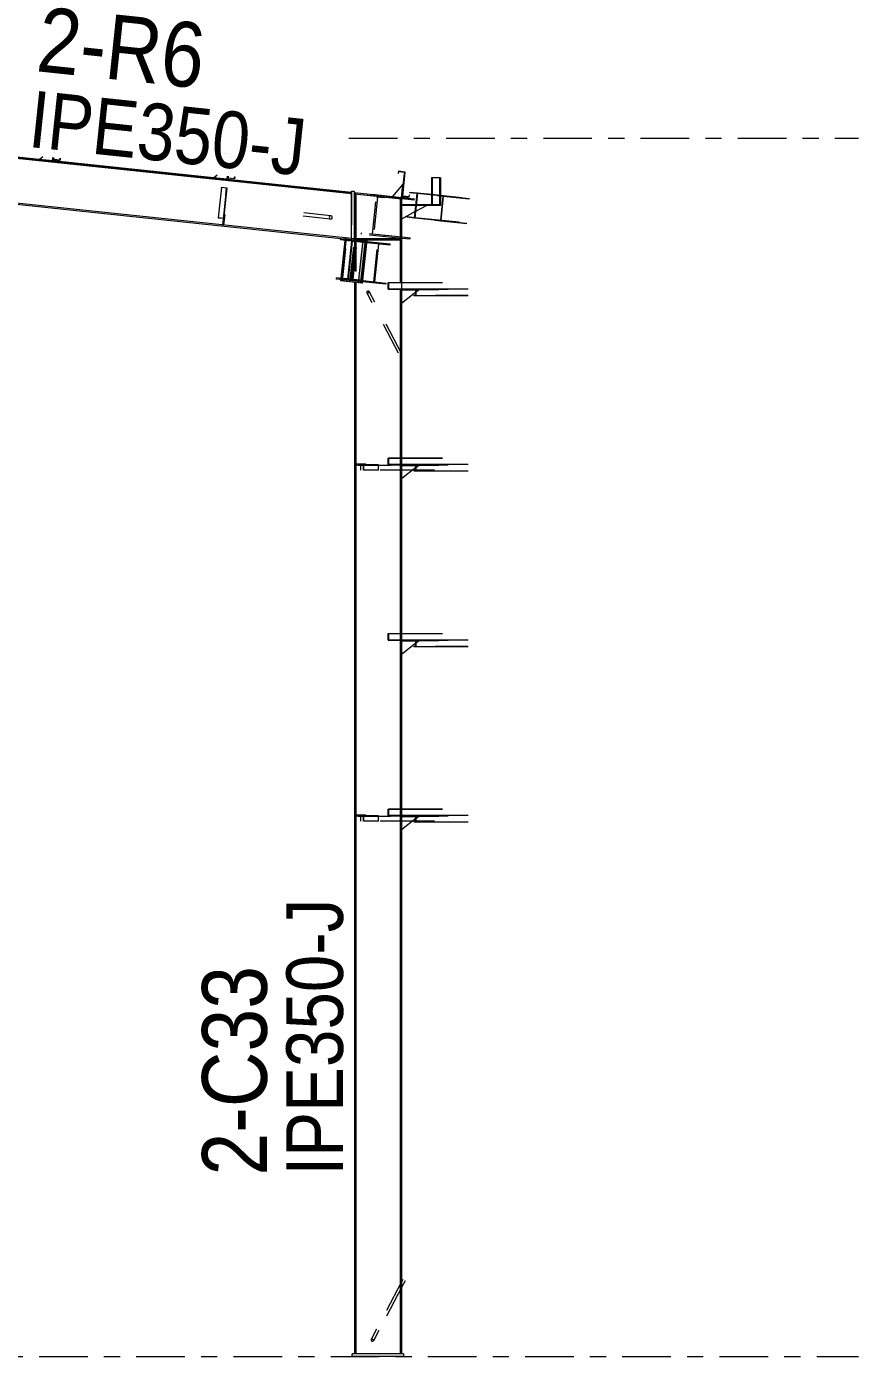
# Model space of a CAD drawing. Header units: millimetres. Extents: x -49 to 773, y -73 to 501.
# Drawn here: x 439.2 to 490.6, y 16.7 to 98.8 of the extents above; entities that cross this region are included whole.
import ezdxf

# ---------------------------------------------------------------- set-up
doc = ezdxf.new("R2010")
doc.units = ezdxf.units.MM
for name, pattern in [('XKITLINE00', [0]), ('XKITLINE02', [4, 2, -2]), ('XKITLINE03', [6, 3, -1, 1, -1])]:
    doc.linetypes.add(name, pattern=pattern)
for name, color, linetype, lineweight in [('Part', 2, 'Continuous', 0), ('PartMark', 7, 'Continuous', 0), ('S-grid', 1, 'Continuous', 0)]:
    doc.layers.add(name, color=color, linetype=linetype, lineweight=lineweight)
doc.styles.add('ARIAL', font='ARIAL.TTF')

# ---------------------------------------------------------------- blocks, each defined once
blk = doc.blocks.new('*A1')
at = {"layer": 'Part'}
blk.add_hatch(color=3, dxfattribs=at).paths.add_polyline_path([(458.607, 85.586), (458.615, 85.66), (459.993, 85.515), (459.985, 85.44), (459.351, 85.507), (459.105, 83.17), (459.739, 83.103), (459.731, 83.029), (458.353, 83.174), (458.361, 83.249), (459.043, 83.177), (459.289, 85.514)], flags=17)
blk = doc.blocks.new('*A3')
at = {"layer": 'Part'}
blk.add_hatch(color=3, dxfattribs=at).paths.add_polyline_path([(441.279, 90.52), (441.291, 90.63), (441.306, 90.628), (441.293, 90.504), (440.878, 90.548), (441.036, 92.041), (440.651, 92.082), (440.64, 91.972), (440.625, 91.974), (440.638, 92.098), (441.052, 92.054), (440.895, 90.561)], flags=17)
blk = doc.blocks.new('*A7')
at = {"layer": 'Part'}
blk.add_hatch(color=3, dxfattribs=at).paths.add_polyline_path([(452.053, 89.384), (452.065, 89.494), (452.079, 89.492), (452.066, 89.368), (451.652, 89.411), (451.809, 90.905), (451.425, 90.945), (451.413, 90.836), (451.399, 90.837), (451.412, 90.962), (451.826, 90.918), (451.668, 89.425)], flags=17)
blk = doc.blocks.new('*A8')
at = {"layer": 'Part'}
blk.add_hatch(color=3, dxfattribs=at).paths.add_polyline_path([(459.722, 82.946), (460.002, 85.598), (460.145, 85.583), (459.865, 82.931)], flags=17)
blk = doc.blocks.new('*A9')
at = {"layer": 'Part'}
blk.add_hatch(color=3, dxfattribs=at).paths.add_polyline_path([(451.254, 88.819), (451.256, 88.839), (451.588, 88.804), (451.546, 88.403), (451.529, 88.405), (451.569, 88.786)], flags=17)
blk = doc.blocks.new('*A75')
at = {"layer": 'Part'}
blk.add_hatch(color=3, dxfattribs=at).paths.add_polyline_path([(460.606, 71.692), (460.606, 71.708), (460.957, 71.708), (460.957, 71.375), (460.94, 71.375), (460.94, 71.692)], flags=17)
blk = doc.blocks.new('*A76')
at = {"layer": 'Part'}
blk.add_hatch(color=3, dxfattribs=at).paths.add_polyline_path([(460.606, 50.025), (460.606, 50.042), (460.957, 50.042), (460.957, 49.708), (460.94, 49.708), (460.94, 50.025)], flags=17)
blk = doc.blocks.new('*A109')
at = {"layer": 'Part'}
blk.add_hatch(color=3, dxfattribs=at).paths.add_polyline_path([(462.878, 88.505), (462.88, 88.522), (463.354, 88.472), (463.192, 86.939), (462.718, 86.989), (462.72, 87.005), (463.175, 86.958), (463.333, 88.458)], flags=17)
blk = doc.blocks.new('*A110')
at = {"layer": 'Part'}
blk.add_hatch(color=3, dxfattribs=at).paths.add_polyline_path([(461.562, 82.943), (461.562, 82.557), (463.276, 82.557), (463.276, 82.14), (463.133, 82.14), (463.133, 82.155), (463.259, 82.155), (463.259, 82.542), (461.545, 82.542), (461.545, 82.958), (461.688, 82.958), (461.688, 82.943)], flags=17)
blk = doc.blocks.new('*A111')
at = {"layer": 'Part'}
blk.add_hatch(color=3, dxfattribs=at).paths.add_polyline_path([(461.562, 82.943), (461.562, 82.557), (463.276, 82.557), (463.276, 82.14), (463.133, 82.14), (463.133, 82.155), (463.259, 82.155), (463.259, 82.542), (461.545, 82.542), (461.545, 82.958), (461.688, 82.958), (461.688, 82.943)], flags=17)
blk = doc.blocks.new('*A112')
at = {"layer": 'Part'}
blk.add_hatch(color=3, dxfattribs=at).paths.add_polyline_path([(461.562, 72.11), (461.562, 71.723), (463.276, 71.723), (463.276, 71.307), (463.133, 71.307), (463.133, 71.322), (463.259, 71.322), (463.259, 71.708), (461.545, 71.708), (461.545, 72.125), (461.688, 72.125), (461.688, 72.11)], flags=17)
blk = doc.blocks.new('*A113')
at = {"layer": 'Part'}
blk.add_hatch(color=3, dxfattribs=at).paths.add_polyline_path([(461.562, 72.11), (461.562, 71.723), (463.276, 71.723), (463.276, 71.307), (463.133, 71.307), (463.133, 71.322), (463.259, 71.322), (463.259, 71.708), (461.545, 71.708), (461.545, 72.125), (461.688, 72.125), (461.688, 72.11)], flags=17)
blk = doc.blocks.new('*A114')
at = {"layer": 'Part'}
blk.add_hatch(color=3, dxfattribs=at).paths.add_polyline_path([(461.562, 61.277), (461.562, 60.89), (463.276, 60.89), (463.276, 60.473), (463.133, 60.473), (463.133, 60.488), (463.259, 60.488), (463.259, 60.875), (461.545, 60.875), (461.545, 61.292), (461.688, 61.292), (461.688, 61.277)], flags=17)
blk = doc.blocks.new('*A115')
at = {"layer": 'Part'}
blk.add_hatch(color=3, dxfattribs=at).paths.add_polyline_path([(461.562, 61.277), (461.562, 60.89), (463.276, 60.89), (463.276, 60.473), (463.133, 60.473), (463.133, 60.488), (463.259, 60.488), (463.259, 60.875), (461.545, 60.875), (461.545, 61.292), (461.688, 61.292), (461.688, 61.277)], flags=17)
blk = doc.blocks.new('*A116')
at = {"layer": 'Part'}
blk.add_hatch(color=3, dxfattribs=at).paths.add_polyline_path([(461.562, 50.443), (461.562, 50.057), (463.276, 50.057), (463.276, 49.64), (463.133, 49.64), (463.133, 49.655), (463.259, 49.655), (463.259, 50.042), (461.545, 50.042), (461.545, 50.458), (461.688, 50.458), (461.688, 50.443)], flags=17)
blk = doc.blocks.new('*A117')
at = {"layer": 'Part'}
blk.add_hatch(color=3, dxfattribs=at).paths.add_polyline_path([(461.562, 50.443), (461.562, 50.057), (463.276, 50.057), (463.276, 49.64), (463.133, 49.64), (463.133, 49.655), (463.259, 49.655), (463.259, 50.042), (461.545, 50.042), (461.545, 50.458), (461.688, 50.458), (461.688, 50.443)], flags=17)
blk = doc.blocks.new('*A118')
at = {"layer": 'Part'}
blk.add_hatch(color=3, dxfattribs=at).paths.add_polyline_path([(452.053, 89.384), (452.065, 89.494), (452.079, 89.492), (452.066, 89.368), (451.652, 89.411), (451.809, 90.905), (451.425, 90.945), (451.413, 90.836), (451.399, 90.837), (451.412, 90.962), (451.826, 90.918), (451.668, 89.425)], flags=17)
blk = doc.blocks.new('*A120')
at = {"layer": 'Part'}
blk.add_hatch(color=3, dxfattribs=at).paths.add_polyline_path([(441.279, 90.52), (441.291, 90.63), (441.306, 90.628), (441.293, 90.504), (440.878, 90.548), (441.036, 92.041), (440.651, 92.082), (440.64, 91.972), (440.625, 91.974), (440.638, 92.098), (441.052, 92.054), (440.895, 90.561)], flags=17)
blk = doc.blocks.new('*A402')
at = {"layer": 'S-grid', "color": 1, "linetype": 'XKITLINE03', "lineweight": 0}
blk.add_line((459.126, 91.875), (490.573, 91.875), dxfattribs=at)
blk = doc.blocks.new('*A403')
at = {"layer": 'S-grid', "color": 1, "linetype": 'XKITLINE03', "lineweight": 0}
blk.add_line((-10, 16.667), (490.573, 16.667), dxfattribs=at)
blk = doc.blocks.new('*A415')
at = {"layer": 'Part', "color": 7, "linetype": 'XKITLINE02', "lineweight": 0}
for p, q in [((429.558, 88.725), (429.558, 91.45)), ((429.558, 91.45), (430.509, 91.45)), ((430.526, 91.464), (430.509, 91.45)), ((430.526, 91.464), (430.627, 91.545)), ((431.339, 91.47), (430.627, 91.545)), ((430.627, 91.545), (430.627, 91.545)), ((440.87, 90.465), (439.999, 90.557)), ((451.643, 89.328), (450.773, 89.42)), ((459.275, 88.523), (459.275, 85.591)), ((459.275, 85.591), (458.615, 85.66))]:
    blk.add_line(p, q, dxfattribs=at)
at = {"layer": 'Part', "color": 2, "linetype": 'XKITLINE00', "lineweight": 0}
for p, q in [((430.526, 91.464), (430.627, 91.545)), ((459.275, 88.431), (430.526, 91.464)), ((430.627, 91.545), (459.275, 88.523)), ((439.999, 90.557), (431.339, 91.47)), ((450.773, 89.42), (440.87, 90.465)), ((459.275, 85.683), (429.558, 88.817)), ((458.615, 85.66), (429.558, 88.725)), ((459.275, 88.523), (451.643, 89.328))]:
    blk.add_line(p, q, dxfattribs=at)
blk = doc.blocks.new('*A416')
at = {"layer": 'Part', "color": 2, "linetype": 'XKITLINE00', "lineweight": 0}
for p, q in [((439.999, 90.557), (440.219, 90.735)), ((440.828, 90.469), (439.999, 90.557))]:
    blk.add_line(p, q, dxfattribs=at)
at = {"layer": 'Part', "color": 7, "linetype": 'XKITLINE02', "lineweight": 0}
blk.add_line((440.828, 90.469), (440.849, 90.668), dxfattribs=at)
blk = doc.blocks.new('*A417')
at = {"layer": 'Part', "color": 7, "linetype": 'XKITLINE02', "lineweight": 0}
for p, q in [((451.256, 88.839), (451.058, 86.958)), ((451.569, 88.786), (451.346, 86.665)), ((451.362, 86.663), (451.588, 88.804)), ((451.058, 86.958), (451.373, 86.925)), ((451.059, 86.972), (451.391, 86.937)), ((451.346, 86.665), (451.362, 86.663))]:
    blk.add_line(p, q, dxfattribs=at)
blk = doc.blocks.new('*A418')
at = {"layer": 'Part', "color": 2, "linetype": 'XKITLINE00', "lineweight": 0}
for p, q in [((450.773, 89.42), (450.993, 89.598)), ((451.602, 89.333), (450.773, 89.42))]:
    blk.add_line(p, q, dxfattribs=at)
at = {"layer": 'Part', "color": 7, "linetype": 'XKITLINE02', "lineweight": 0}
blk.add_line((451.602, 89.333), (451.623, 89.532), dxfattribs=at)
blk = doc.blocks.new('*A419')
at = {"layer": 'Part', "color": 7, "linetype": 'XKITLINE02', "lineweight": 0}
for p, q in [((451.384, 86.869), (451.412, 87.141)), ((451.388, 86.515), (451.347, 86.519)), ((451.36, 86.643), (451.401, 86.639))]:
    blk.add_line(p, q, dxfattribs=at)
at = {"layer": 'Part', "color": 2, "linetype": 'XKITLINE00', "lineweight": 0}
for p, q in [((451.454, 87.136), (451.388, 86.515)), ((451.412, 87.141), (451.454, 87.136)), ((451.347, 86.519), (451.384, 86.869))]:
    blk.add_line(p, q, dxfattribs=at)
blk = doc.blocks.new('*A420')
at = {"layer": 'Part', "color": 7, "linetype": 'XKITLINE02', "lineweight": 0}
for p, q in [((451.412, 87.141), (451.347, 86.519)), ((451.388, 86.515), (451.454, 87.136)), ((451.454, 87.136), (451.412, 87.141)), ((451.347, 86.519), (451.388, 86.515)), ((451.36, 86.643), (451.401, 86.639))]:
    blk.add_line(p, q, dxfattribs=at)
blk = doc.blocks.new('*A421')
at = {"layer": 'Part', "color": 2, "linetype": 'XKITLINE00', "lineweight": 0}
for p, q in [((451.623, 89.532), (451.602, 89.333)), ((451.643, 89.328), (451.602, 89.333)), ((451.652, 89.411), (451.643, 89.328))]:
    blk.add_line(p, q, dxfattribs=at)
at = {"layer": 'Part', "color": 7, "linetype": 'XKITLINE02', "lineweight": 0}
blk.add_line((451.652, 89.411), (451.664, 89.527), dxfattribs=at)
blk = doc.blocks.new('*A422')
at = {"layer": 'Part', "color": 2, "linetype": 'XKITLINE00', "lineweight": 0}
for p, q in [((440.849, 90.668), (440.828, 90.469)), ((440.87, 90.465), (440.828, 90.469)), ((440.878, 90.548), (440.87, 90.465))]:
    blk.add_line(p, q, dxfattribs=at)
at = {"layer": 'Part', "color": 7, "linetype": 'XKITLINE02', "lineweight": 0}
blk.add_line((440.878, 90.548), (440.891, 90.664), dxfattribs=at)
blk = doc.blocks.new('*A423')
at = {"layer": 'Part', "color": 7, "linetype": 'XKITLINE02', "lineweight": 0}
for p, q in [((462.375, 82.5), (462.375, 81.667)), ((463.42, 82.5), (462.375, 82.5)), ((463.259, 82.371), (463.42, 82.5))]:
    blk.add_line(p, q, dxfattribs=at)
at = {"layer": 'Part', "color": 2, "linetype": 'XKITLINE00', "lineweight": 0}
blk.add_line((463.259, 82.371), (462.375, 81.667), dxfattribs=at)
blk = doc.blocks.new('*A424')
at = {"layer": 'Part', "color": 7, "linetype": 'XKITLINE02', "lineweight": 0}
for p, q in [((464.665, 82.542), (462.375, 82.542)), ((462.375, 82.542), (462.375, 82.5)), ((462.375, 82.542), (462.375, 82.5)), ((464.665, 82.5), (463.259, 82.5)), ((463.288, 82.5), (463.288, 82.542)), ((464.142, 82.5), (464.142, 82.542)), ((464.665, 82.5), (464.665, 82.542))]:
    blk.add_line(p, q, dxfattribs=at)
at = {"layer": 'Part', "color": 2, "linetype": 'XKITLINE00', "lineweight": 0}
for p, q in [((462.375, 82.5), (463.259, 82.5)), ((463.009, 82.5), (463.009, 82.542))]:
    blk.add_line(p, q, dxfattribs=at)
blk = doc.blocks.new('*A425')
at = {"layer": 'Part', "color": 7, "linetype": 'XKITLINE02', "lineweight": 0}
for p, q in [((460.553, 88.313), (460.561, 88.388)), ((462.376, 88.121), (460.553, 88.313)), ((462.384, 88.196), (460.561, 88.388)), ((460.581, 85.947), (460.822, 88.235)), ((460.883, 88.228), (460.642, 85.941)), ((461.29, 88.185), (460.822, 88.235)), ((461.234, 88.241), (461.228, 88.192)), ((461.295, 88.235), (461.29, 88.185)), ((461.975, 88.163), (461.983, 88.238)), ((459.893, 85.944), (459.9, 86.019)), ((462.375, 85.683), (459.893, 85.944)), ((462.375, 85.758), (459.9, 86.019)), ((461.314, 85.795), (461.322, 85.869))]:
    blk.add_line(p, q, dxfattribs=at)
at = {"layer": 'Part', "color": 2, "linetype": 'XKITLINE00', "lineweight": 0}
for p, q in [((463.163, 88.038), (462.376, 88.121)), ((463.17, 88.113), (462.384, 88.196)), ((462.916, 85.701), (462.375, 85.758)), ((462.908, 85.626), (462.375, 85.683))]:
    blk.add_line(p, q, dxfattribs=at)
blk = doc.blocks.new('*A426')
at = {"layer": 'Part', "color": 7, "linetype": 'XKITLINE02', "lineweight": 0}
for p, q in [((459.076, 85.612), (459.068, 85.537)), ((460.224, 85.415), (459.068, 85.537)), ((460.232, 85.49), (459.076, 85.612)), ((459.34, 83.145), (459.586, 85.482)), ((459.387, 83.14), (459.633, 85.477)), ((460.152, 85.423), (460.159, 85.497)), ((460.221, 85.415), (460.229, 85.49)), ((460.656, 83.006), (460.903, 85.344)), ((458.821, 83.2), (458.813, 83.125)), ((459.969, 83.004), (458.813, 83.125)), ((459.977, 83.078), (458.821, 83.2)), ((459.897, 83.011), (459.905, 83.086)), ((459.967, 83.004), (459.974, 83.078))]:
    blk.add_line(p, q, dxfattribs=at)
at = {"layer": 'Part', "color": 2, "linetype": 'XKITLINE00', "lineweight": 0}
for p, q in [((461.647, 85.265), (460.224, 85.415)), ((460.232, 85.49), (461.655, 85.34)), ((460.718, 83), (460.965, 85.337)), ((461.655, 85.34), (461.647, 85.265)), ((461.392, 82.853), (459.969, 83.004)), ((459.977, 83.078), (461.4, 82.928)), ((461.4, 82.928), (461.392, 82.853))]:
    blk.add_line(p, q, dxfattribs=at)
blk = doc.blocks.new('*A427')
at = {"layer": 'Part', "color": 7, "linetype": 'XKITLINE02', "lineweight": 0}
for p, q in [((462.283, 85.655), (459.55, 85.655)), ((459.55, 85.655), (459.55, 85.571)), ((462.283, 85.571), (459.55, 85.571)), ((459.675, 85.571), (459.675, 85.655)), ((462.158, 85.571), (462.158, 85.655)), ((462.283, 85.571), (462.283, 85.655))]:
    blk.add_line(p, q, dxfattribs=at)
blk = doc.blocks.new('*A428')
at = {"layer": 'Part', "color": 2, "linetype": 'XKITLINE00', "lineweight": 0}
for p, q in [((462.283, 85.655), (459.55, 85.655)), ((462.283, 85.571), (460.24, 85.571))]:
    blk.add_line(p, q, dxfattribs=at)
at = {"layer": 'Part', "color": 7, "linetype": 'XKITLINE02', "lineweight": 0}
for p, q in [((459.55, 85.571), (459.55, 85.655)), ((460.24, 85.571), (459.55, 85.571)), ((459.675, 85.571), (459.675, 85.655)), ((462.158, 85.571), (462.158, 85.655)), ((462.283, 85.571), (462.283, 85.655))]:
    blk.add_line(p, q, dxfattribs=at)
blk = doc.blocks.new('*A429')
at = {"layer": 'Part', "color": 2, "linetype": 'XKITLINE00', "lineweight": 0}
for p, q in [((459.275, 85.674), (459.275, 88.607)), ((459.275, 88.607), (459.442, 88.607)), ((459.442, 88.607), (459.442, 85.657))]:
    blk.add_line(p, q, dxfattribs=at)
at = {"layer": 'Part', "color": 7, "linetype": 'XKITLINE02', "lineweight": 0}
for p, q in [((459.275, 85.674), (459.275, 85.482)), ((459.442, 85.482), (459.275, 85.482)), ((459.442, 85.482), (459.442, 85.657))]:
    blk.add_line(p, q, dxfattribs=at)
blk = doc.blocks.new('*A430')
at = {"layer": 'Part', "color": 2, "linetype": 'XKITLINE00', "lineweight": 0}
for p, q in [((459.458, 88.42), (459.467, 88.503)), ((462.375, 88.113), (459.458, 88.42)), ((462.384, 88.196), (459.467, 88.503)), ((462.375, 88.113), (462.384, 88.196))]:
    blk.add_line(p, q, dxfattribs=at)
blk = doc.blocks.new('*A431')
at = {"layer": 'Part', "color": 2, "linetype": 'XKITLINE00', "lineweight": 0}
for p, q in [((462.525, 89.689), (462.368, 88.197)), ((462.409, 88.193), (462.567, 89.685)), ((462.567, 89.685), (462.525, 89.689))]:
    blk.add_line(p, q, dxfattribs=at)
at = {"layer": 'Part', "color": 7, "linetype": 'XKITLINE02', "lineweight": 0}
blk.add_line((462.368, 88.197), (462.409, 88.193), dxfattribs=at)
blk = doc.blocks.new('*A432')
at = {"layer": 'Part', "color": 2, "linetype": 'XKITLINE00', "lineweight": 0}
blk.add_line((462.455, 89.026), (461.788, 88.258), dxfattribs=at)
at = {"layer": 'Part', "color": 7, "linetype": 'XKITLINE02', "lineweight": 0}
for p, q in [((462.368, 88.197), (462.455, 89.026)), ((461.788, 88.258), (462.368, 88.197))]:
    blk.add_line(p, q, dxfattribs=at)
blk = doc.blocks.new('*A433')
at = {"layer": 'Part', "color": 2, "linetype": 'XKITLINE00', "lineweight": 0}
for p, q in [((464.776, 89.418), (464.216, 89.418)), ((464.216, 89.418), (464.216, 88.385)), ((464.252, 89.418), (464.252, 88.381)), ((464.776, 89.418), (464.776, 88.328)), ((464.252, 88.07), (464.252, 87.755)), ((464.776, 88.024), (464.776, 87.755)), ((464.776, 87.755), (464.227, 87.755))]:
    blk.add_line(p, q, dxfattribs=at)
at = {"layer": 'Part', "color": 7, "linetype": 'XKITLINE02', "lineweight": 0}
for p, q in [((464.739, 87.755), (464.739, 89.418)), ((464.216, 88.385), (464.216, 87.755)), ((464.252, 88.381), (464.252, 88.07)), ((464.776, 88.328), (464.776, 88.024)), ((464.216, 87.755), (464.227, 87.755))]:
    blk.add_line(p, q, dxfattribs=at)
blk = doc.blocks.new('*A434')
at = {"layer": 'Part', "color": 7, "linetype": 'XKITLINE02', "lineweight": 0}
for p, q in [((462.375, 87.714), (462.375, 86.88)), ((463.905, 87.714), (462.375, 87.714)), ((463.215, 87.338), (463.905, 87.714))]:
    blk.add_line(p, q, dxfattribs=at)
at = {"layer": 'Part', "color": 2, "linetype": 'XKITLINE00', "lineweight": 0}
blk.add_line((463.215, 87.338), (462.375, 86.88), dxfattribs=at)
blk = doc.blocks.new('*A435')
at = {"layer": 'Part', "color": 2, "linetype": 'XKITLINE00', "lineweight": 0}
for p, q in [((463.259, 87.755), (462.375, 87.755)), ((463.254, 87.714), (462.375, 87.714)), ((463.009, 87.714), (463.009, 87.755)), ((464.776, 87.714), (464.223, 87.714)), ((464.776, 87.755), (464.227, 87.755)), ((464.252, 87.714), (464.252, 87.755)), ((464.776, 87.714), (464.776, 87.755))]:
    blk.add_line(p, q, dxfattribs=at)
at = {"layer": 'Part', "color": 7, "linetype": 'XKITLINE02', "lineweight": 0}
for p, q in [((462.375, 87.755), (462.375, 87.714)), ((462.375, 87.714), (462.375, 87.755)), ((464.223, 87.714), (463.254, 87.714)), ((464.227, 87.755), (463.259, 87.755)), ((463.288, 87.714), (463.288, 87.755))]:
    blk.add_line(p, q, dxfattribs=at)
blk = doc.blocks.new('*A436')
at = {"layer": 'Part', "color": 2, "linetype": 'XKITLINE00', "lineweight": 0}
for p, q in [((458.607, 85.586), (458.615, 85.66)), ((459.289, 85.514), (458.607, 85.586)), ((458.615, 85.66), (459.993, 85.515)), ((459.289, 85.514), (459.043, 83.177)), ((459.105, 83.17), (459.351, 85.507)), ((459.257, 83.154), (459.503, 85.491)), ((459.985, 85.44), (459.351, 85.507)), ((459.993, 85.515), (459.985, 85.44)), ((458.353, 83.174), (458.361, 83.249)), ((459.731, 83.029), (458.353, 83.174)), ((459.043, 83.177), (458.361, 83.249)), ((459.105, 83.17), (459.739, 83.103)), ((459.739, 83.103), (459.731, 83.029))]:
    blk.add_line(p, q, dxfattribs=at)
at = {"layer": 'Part', "color": 7, "linetype": 'XKITLINE02', "lineweight": 0}
for p, q in [((458.938, 85.551), (458.946, 85.625)), ((459.21, 83.159), (459.456, 85.496)), ((459.351, 85.507), (459.289, 85.514)), ((459.351, 85.507), (459.289, 85.514)), ((458.684, 83.139), (458.691, 83.214)), ((459.043, 83.177), (459.105, 83.17))]:
    blk.add_line(p, q, dxfattribs=at)
blk = doc.blocks.new('*A438')
at = {"layer": 'Part', "color": 2, "linetype": 'XKITLINE00', "lineweight": 0}
for p, q in [((440.878, 90.548), (440.891, 90.664)), ((441.293, 90.504), (440.878, 90.548)), ((440.906, 90.662), (440.895, 90.561)), ((440.895, 90.561), (441.279, 90.52)), ((441.279, 90.52), (441.29, 90.622)), ((441.29, 90.622), (441.291, 90.63)), ((441.291, 90.63), (441.306, 90.628)), ((441.305, 90.62), (441.293, 90.504)), ((441.306, 90.628), (441.305, 90.62))]:
    blk.add_line(p, q, dxfattribs=at)
blk = doc.blocks.new('*A442')
at = {"layer": 'Part', "color": 2, "linetype": 'XKITLINE00', "lineweight": 0}
for p, q in [((451.652, 89.411), (451.664, 89.527)), ((451.679, 89.526), (451.668, 89.425)), ((452.053, 89.384), (452.064, 89.485)), ((452.064, 89.485), (452.065, 89.494)), ((452.065, 89.494), (452.079, 89.492)), ((452.079, 89.484), (452.066, 89.368)), ((452.079, 89.492), (452.079, 89.484)), ((452.066, 89.368), (451.652, 89.411)), ((451.668, 89.425), (452.053, 89.384))]:
    blk.add_line(p, q, dxfattribs=at)
blk = doc.blocks.new('*A443')
at = {"layer": 'Part', "color": 7, "linetype": 'XKITLINE02', "lineweight": 0}
for p, q in [((458.951, 85.709), (458.672, 83.057)), ((458.732, 83.05), (459.012, 85.702)), ((460.171, 85.58), (458.951, 85.709)), ((459.892, 82.928), (458.672, 83.057))]:
    blk.add_line(p, q, dxfattribs=at)
at = {"layer": 'Part', "color": 2, "linetype": 'XKITLINE00', "lineweight": 0}
for p, q in [((459.9, 82.927), (460.18, 85.579)), ((459.961, 82.921), (460.24, 85.573)), ((460.24, 85.573), (460.171, 85.58)), ((459.961, 82.921), (459.892, 82.928))]:
    blk.add_line(p, q, dxfattribs=at)
blk = doc.blocks.new('*A444')
at = {"layer": 'Part', "color": 2, "linetype": 'XKITLINE00', "lineweight": 0}
for p, q in [((458.866, 85.558), (458.619, 83.221)), ((458.882, 85.716), (458.874, 85.633)), ((460.171, 85.58), (458.882, 85.716)), ((459.722, 82.946), (460.002, 85.598)), ((459.865, 82.931), (460.145, 85.583)), ((459.892, 82.928), (460.171, 85.58)), ((458.611, 83.147), (458.603, 83.064)), ((459.892, 82.928), (458.603, 83.064))]:
    blk.add_line(p, q, dxfattribs=at)
at = {"layer": 'Part', "color": 7, "linetype": 'XKITLINE02', "lineweight": 0}
for p, q in [((458.663, 83.057), (458.943, 85.709)), ((458.874, 85.633), (458.866, 85.558)), ((458.619, 83.221), (458.611, 83.147))]:
    blk.add_line(p, q, dxfattribs=at)
blk = doc.blocks.new('*A445')
at = {"layer": 'Part', "color": 2, "linetype": 'XKITLINE00', "lineweight": 0}
for p, q in [((451.254, 88.819), (451.058, 86.958)), ((451.254, 88.819), (451.256, 88.839)), ((451.569, 88.786), (451.254, 88.819)), ((451.256, 88.839), (451.588, 88.804)), ((451.588, 88.804), (451.384, 86.869)), ((451.529, 88.405), (451.569, 88.786)), ((451.529, 88.405), (451.346, 86.665)), ((451.529, 88.405), (451.546, 88.403)), ((451.058, 86.958), (451.373, 86.925)), ((451.346, 86.665), (451.362, 86.663))]:
    blk.add_line(p, q, dxfattribs=at)
at = {"layer": 'Part', "color": 7, "linetype": 'XKITLINE02', "lineweight": 0}
for p, q in [((451.059, 86.972), (451.391, 86.937)), ((451.362, 86.663), (451.384, 86.869))]:
    blk.add_line(p, q, dxfattribs=at)
blk = doc.blocks.new('*A707')
at = {"layer": 'Part', "color": 2, "linetype": 'XKITLINE00', "lineweight": 0}
for p, q in [((462.5, 16.833), (459.333, 16.833)), ((459.333, 16.667), (459.333, 16.833)), ((462.5, 16.667), (459.333, 16.667)), ((462.5, 16.833), (462.5, 16.667))]:
    blk.add_line(p, q, dxfattribs=at)
blk = doc.blocks.new('*A713')
at = {"layer": 'Part', "color": 7, "linetype": 'XKITLINE02', "lineweight": 0}
for p, q in [((459.686, 50.042), (459.686, 50.025)), ((464.411, 50.042), (459.686, 50.042)), ((459.686, 50.025), (464.379, 50.025)), ((459.849, 49.708), (459.849, 50.025)), ((463.054, 49.708), (459.849, 49.708)), ((459.857, 49.708), (459.857, 50.042)), ((464.411, 49.708), (463.259, 49.708))]:
    blk.add_line(p, q, dxfattribs=at)
at = {"layer": 'Part', "color": 2, "linetype": 'XKITLINE00', "lineweight": 0}
blk.add_line((463.259, 49.708), (463.054, 49.708), dxfattribs=at)
blk = doc.blocks.new('*A714')
at = {"layer": 'Part', "color": 7, "linetype": 'XKITLINE02', "lineweight": 0}
for p, q in [((460.175, 50.083), (459.55, 50.083)), ((459.55, 50.083), (459.55, 50.042)), ((459.675, 50.042), (459.675, 50.083)), ((460.175, 50.042), (460.175, 50.083)), ((459.55, 50.042), (460.175, 50.042))]:
    blk.add_line(p, q, dxfattribs=at)
blk = doc.blocks.new('*A715')
at = {"layer": 'Part', "color": 2, "linetype": 'XKITLINE00', "lineweight": 0}
for p, q in [((460.175, 50.083), (459.55, 50.083)), ((460.175, 50.042), (460.175, 50.083)), ((459.85, 50.042), (459.55, 50.042))]:
    blk.add_line(p, q, dxfattribs=at)
at = {"layer": 'Part', "color": 7, "linetype": 'XKITLINE02', "lineweight": 0}
for p, q in [((459.55, 50.042), (459.55, 50.083)), ((459.675, 50.042), (459.675, 50.083)), ((460.175, 50.042), (459.85, 50.042))]:
    blk.add_line(p, q, dxfattribs=at)
blk = doc.blocks.new('*A716')
at = {"layer": 'Part', "color": 7, "linetype": 'XKITLINE02', "lineweight": 0}
for p, q in [((462.375, 50), (462.375, 49.167)), ((463.42, 50), (462.375, 50)), ((463.259, 49.871), (463.42, 50))]:
    blk.add_line(p, q, dxfattribs=at)
at = {"layer": 'Part', "color": 2, "linetype": 'XKITLINE00', "lineweight": 0}
blk.add_line((463.259, 49.871), (462.375, 49.167), dxfattribs=at)
blk = doc.blocks.new('*A717')
at = {"layer": 'Part', "color": 7, "linetype": 'XKITLINE02', "lineweight": 0}
for p, q in [((464.665, 50.042), (462.375, 50.042)), ((462.375, 50.042), (462.375, 50)), ((462.375, 50.042), (462.375, 50)), ((464.665, 50), (463.259, 50)), ((463.288, 50), (463.288, 50.042)), ((464.142, 50), (464.142, 50.042)), ((464.665, 50), (464.665, 50.042))]:
    blk.add_line(p, q, dxfattribs=at)
at = {"layer": 'Part', "color": 2, "linetype": 'XKITLINE00', "lineweight": 0}
for p, q in [((462.375, 50), (463.259, 50)), ((463.009, 50), (463.009, 50.042))]:
    blk.add_line(p, q, dxfattribs=at)
blk = doc.blocks.new('*A718')
at = {"layer": 'Part', "color": 7, "linetype": 'XKITLINE02', "lineweight": 0}
for p, q in [((462.375, 60.833), (462.375, 60)), ((463.42, 60.833), (462.375, 60.833)), ((463.259, 60.705), (463.42, 60.833))]:
    blk.add_line(p, q, dxfattribs=at)
at = {"layer": 'Part', "color": 2, "linetype": 'XKITLINE00', "lineweight": 0}
blk.add_line((463.259, 60.705), (462.375, 60), dxfattribs=at)
blk = doc.blocks.new('*A719')
at = {"layer": 'Part', "color": 7, "linetype": 'XKITLINE02', "lineweight": 0}
for p, q in [((464.665, 60.875), (462.375, 60.875)), ((462.375, 60.875), (462.375, 60.833)), ((462.375, 60.875), (462.375, 60.833)), ((464.665, 60.833), (463.259, 60.833)), ((463.288, 60.833), (463.288, 60.875)), ((464.142, 60.833), (464.142, 60.875)), ((464.665, 60.833), (464.665, 60.875))]:
    blk.add_line(p, q, dxfattribs=at)
at = {"layer": 'Part', "color": 2, "linetype": 'XKITLINE00', "lineweight": 0}
for p, q in [((462.375, 60.833), (463.259, 60.833)), ((463.009, 60.833), (463.009, 60.875))]:
    blk.add_line(p, q, dxfattribs=at)
blk = doc.blocks.new('*A720')
at = {"layer": 'Part', "color": 7, "linetype": 'XKITLINE02', "lineweight": 0}
for p, q in [((462.375, 71.667), (462.375, 70.833)), ((463.42, 71.667), (462.375, 71.667)), ((463.259, 71.538), (463.42, 71.667))]:
    blk.add_line(p, q, dxfattribs=at)
at = {"layer": 'Part', "color": 2, "linetype": 'XKITLINE00', "lineweight": 0}
blk.add_line((463.259, 71.538), (462.375, 70.833), dxfattribs=at)
blk = doc.blocks.new('*A721')
at = {"layer": 'Part', "color": 7, "linetype": 'XKITLINE02', "lineweight": 0}
for p, q in [((464.665, 71.708), (462.375, 71.708)), ((462.375, 71.708), (462.375, 71.667)), ((462.375, 71.708), (462.375, 71.667)), ((464.665, 71.667), (463.259, 71.667)), ((463.288, 71.667), (463.288, 71.708)), ((464.142, 71.667), (464.142, 71.708)), ((464.665, 71.667), (464.665, 71.708))]:
    blk.add_line(p, q, dxfattribs=at)
at = {"layer": 'Part', "color": 2, "linetype": 'XKITLINE00', "lineweight": 0}
for p, q in [((462.375, 71.667), (463.259, 71.667)), ((463.009, 71.667), (463.009, 71.708))]:
    blk.add_line(p, q, dxfattribs=at)
blk = doc.blocks.new('*A722')
at = {"layer": 'Part', "color": 7, "linetype": 'XKITLINE02', "lineweight": 0}
for p, q in [((459.686, 71.708), (459.686, 71.692)), ((464.411, 71.708), (459.686, 71.708)), ((459.686, 71.692), (464.379, 71.692)), ((459.849, 71.375), (459.849, 71.692)), ((459.857, 71.375), (459.857, 71.708)), ((463.054, 71.375), (459.849, 71.375)), ((464.411, 71.375), (463.259, 71.375))]:
    blk.add_line(p, q, dxfattribs=at)
at = {"layer": 'Part', "color": 2, "linetype": 'XKITLINE00', "lineweight": 0}
blk.add_line((463.259, 71.375), (463.054, 71.375), dxfattribs=at)
blk = doc.blocks.new('*A723')
at = {"layer": 'Part', "color": 7, "linetype": 'XKITLINE02', "lineweight": 0}
for p, q in [((460.175, 71.75), (459.55, 71.75)), ((459.55, 71.75), (459.55, 71.708)), ((459.55, 71.708), (460.175, 71.708)), ((459.675, 71.708), (459.675, 71.75)), ((460.175, 71.708), (460.175, 71.75))]:
    blk.add_line(p, q, dxfattribs=at)
blk = doc.blocks.new('*A724')
at = {"layer": 'Part', "color": 2, "linetype": 'XKITLINE00', "lineweight": 0}
for p, q in [((460.175, 71.75), (459.55, 71.75)), ((459.85, 71.708), (459.55, 71.708)), ((460.175, 71.708), (460.175, 71.75))]:
    blk.add_line(p, q, dxfattribs=at)
at = {"layer": 'Part', "color": 7, "linetype": 'XKITLINE02', "lineweight": 0}
for p, q in [((459.55, 71.708), (459.55, 71.75)), ((459.675, 71.708), (459.675, 71.75)), ((460.175, 71.708), (459.85, 71.708))]:
    blk.add_line(p, q, dxfattribs=at)
blk = doc.blocks.new('*A725')
at = {"layer": 'Part', "color": 2, "linetype": 'XKITLINE00', "lineweight": 0}
for p, q in [((459.726, 71.708), (459.726, 71.692)), ((459.726, 71.692), (460.606, 71.692)), ((460.957, 71.708), (459.85, 71.708)), ((460.026, 71.375), (460.026, 71.692)), ((460.606, 71.692), (460.606, 71.708)), ((460.94, 71.692), (460.606, 71.692)), ((460.94, 71.375), (460.94, 71.692)), ((460.957, 71.375), (460.957, 71.708)), ((460.957, 71.375), (460.026, 71.375))]:
    blk.add_line(p, q, dxfattribs=at)
at = {"layer": 'Part', "color": 7, "linetype": 'XKITLINE02', "lineweight": 0}
for p, q in [((459.85, 71.708), (459.726, 71.708)), ((460.042, 71.375), (460.042, 71.708))]:
    blk.add_line(p, q, dxfattribs=at)
blk = doc.blocks.new('*A726')
at = {"layer": 'Part', "color": 2, "linetype": 'XKITLINE00', "lineweight": 0}
for p, q in [((459.726, 50.042), (459.726, 50.025)), ((459.726, 50.025), (460.606, 50.025)), ((460.957, 50.042), (459.85, 50.042)), ((460.026, 49.708), (460.026, 50.025)), ((460.957, 49.708), (460.026, 49.708)), ((460.606, 50.025), (460.606, 50.042)), ((460.94, 50.025), (460.606, 50.025)), ((460.94, 49.708), (460.94, 50.025)), ((460.957, 49.708), (460.957, 50.042))]:
    blk.add_line(p, q, dxfattribs=at)
at = {"layer": 'Part', "color": 7, "linetype": 'XKITLINE02', "lineweight": 0}
for p, q in [((459.85, 50.042), (459.726, 50.042)), ((460.042, 49.708), (460.042, 50.042))]:
    blk.add_line(p, q, dxfattribs=at)
blk = doc.blocks.new('*A728')
at = {"layer": 'Part', "color": 2, "linetype": 'XKITLINE00', "lineweight": 0}
for p, q in [((462.185, 89.825), (462.172, 89.701)), ((462.172, 89.701), (462.187, 89.7)), ((462.6, 89.782), (462.185, 89.825)), ((462.187, 89.7), (462.199, 89.809)), ((462.199, 89.809), (462.583, 89.768)), ((462.583, 89.768), (462.426, 88.275)), ((462.442, 88.288), (462.6, 89.782)), ((462.426, 88.275), (462.84, 88.231)), ((462.827, 88.248), (462.442, 88.288)), ((462.838, 88.357), (462.827, 88.248)), ((462.853, 88.356), (462.838, 88.357)), ((462.84, 88.231), (462.853, 88.356))]:
    blk.add_line(p, q, dxfattribs=at)
blk = doc.blocks.new('*A850')
at = {"layer": 'Part', "color": 7, "linetype": 'XKITLINE02', "lineweight": 0}
for p, q in [((464.599, 88.347), (464.597, 88.331)), ((464.597, 88.331), (464.945, 88.294)), ((466.093, 88.179), (464.597, 88.331)), ((464.776, 88.329), (464.599, 88.347)), ((464.776, 88.329), (464.599, 88.347)), ((464.945, 88.294), (464.788, 86.794)), ((464.945, 88.294), (466.548, 88.131)), ((464.44, 86.831), (464.438, 86.814)), ((464.438, 86.814), (464.801, 86.776)), ((464.438, 86.814), (465.933, 86.662)), ((464.788, 86.794), (464.44, 86.831)), ((465.935, 86.679), (464.44, 86.831)), ((464.788, 86.794), (466.39, 86.631))]:
    blk.add_line(p, q, dxfattribs=at)
at = {"layer": 'Part', "color": 2, "linetype": 'XKITLINE00', "lineweight": 0}
for p, q in [((464.961, 88.309), (464.776, 88.329)), ((466.095, 88.195), (464.776, 88.329)), ((464.801, 86.776), (464.961, 88.309)), ((464.961, 88.309), (466.569, 88.146)), ((464.801, 86.776), (466.407, 86.613))]:
    blk.add_line(p, q, dxfattribs=at)
blk = doc.blocks.new('*A851')
at = {"layer": 'Part', "color": 2, "linetype": 'XKITLINE00', "lineweight": 0}
for p, q in [((462.878, 88.505), (462.88, 88.522)), ((463.333, 88.458), (462.878, 88.505)), ((464.216, 88.386), (462.88, 88.522)), ((462.88, 88.522), (463.354, 88.472)), ((463.175, 86.958), (463.333, 88.458)), ((463.354, 88.472), (463.192, 86.939)), ((464.961, 88.309), (463.354, 88.472)), ((464.961, 88.309), (464.776, 88.329)), ((464.801, 86.776), (464.961, 88.309)), ((462.718, 86.989), (462.72, 87.005)), ((463.192, 86.939), (462.718, 86.989)), ((463.175, 86.959), (462.72, 87.005)), ((462.72, 87.005), (463.175, 86.958)), ((464.801, 86.776), (463.192, 86.939))]:
    blk.add_line(p, q, dxfattribs=at)
at = {"layer": 'Part', "color": 7, "linetype": 'XKITLINE02', "lineweight": 0}
for p, q in [((464.597, 88.331), (462.878, 88.505)), ((464.945, 88.294), (463.333, 88.458)), ((464.599, 88.347), (464.216, 88.386)), ((464.597, 88.331), (464.599, 88.347)), ((464.945, 88.294), (464.597, 88.331)), ((464.776, 88.329), (464.599, 88.347)), ((464.788, 86.794), (464.945, 88.294)), ((464.438, 86.814), (462.718, 86.989)), ((464.44, 86.831), (463.175, 86.959)), ((464.788, 86.794), (463.175, 86.958)), ((464.438, 86.814), (464.44, 86.831)), ((464.801, 86.776), (464.438, 86.814)), ((464.44, 86.831), (464.788, 86.794))]:
    blk.add_line(p, q, dxfattribs=at)
blk = doc.blocks.new('*A852')
at = {"layer": 'Part', "color": 2, "linetype": 'XKITLINE00', "lineweight": 0}
for p, q in [((462.45, 21.408), (462.375, 21.267)), ((462.592, 21.322), (462.375, 20.911)), ((460.829, 18.346), (460.488, 17.701)), ((460.972, 18.26), (460.633, 17.619)), ((460.529, 17.721), (460.488, 17.701)), ((460.488, 17.701), (460.489, 17.656)), ((460.489, 17.656), (460.532, 17.614)), ((460.588, 17.706), (460.529, 17.721)), ((460.532, 17.614), (460.592, 17.598)), ((460.632, 17.664), (460.588, 17.706)), ((460.592, 17.598), (460.633, 17.619)), ((460.633, 17.619), (460.632, 17.664))]:
    blk.add_line(p, q, dxfattribs=at)
at = {"layer": 'Part', "color": 7, "linetype": 'XKITLINE02', "lineweight": 0}
for p, q in [((462.375, 21.267), (460.829, 18.346)), ((462.375, 20.911), (460.972, 18.26))]:
    blk.add_line(p, q, dxfattribs=at)
blk = doc.blocks.new('*A853')
at = {"layer": 'Part', "color": 2, "linetype": 'XKITLINE00', "lineweight": 0}
for p, q in [((460.236, 82.392), (460.22, 82.345)), ((460.553, 81.711), (460.22, 82.345)), ((460.22, 82.345), (460.249, 82.315)), ((460.288, 82.427), (460.236, 82.392)), ((460.249, 82.315), (460.306, 82.318)), ((460.346, 82.431), (460.288, 82.427)), ((460.306, 82.318), (460.358, 82.354)), ((460.375, 82.401), (460.346, 82.431)), ((460.358, 82.354), (460.375, 82.401)), ((460.722, 81.739), (460.375, 82.401))]:
    blk.add_line(p, q, dxfattribs=at)
at = {"layer": 'Part', "color": 7, "linetype": 'XKITLINE02', "lineweight": 0}
for p, q in [((462.186, 78.601), (460.553, 81.711)), ((462.355, 78.628), (460.722, 81.739))]:
    blk.add_line(p, q, dxfattribs=at)
blk = doc.blocks.new('*A855')
at = {"layer": 'Part', "color": 7, "linetype": 'XKITLINE02', "lineweight": 0}
for p, q in [((457.604, 86.919), (456.309, 87.056)), ((457.625, 87.126), (456.331, 87.263))]:
    blk.add_line(p, q, dxfattribs=at)
at = {"layer": 'Part', "color": 2, "linetype": 'XKITLINE00', "lineweight": 0}
for p, q in [((458.015, 87.085), (457.625, 87.126)), ((457.927, 87.042), (457.909, 86.992)), ((457.966, 87.076), (457.927, 87.042)), ((458.015, 87.085), (457.966, 87.076)), ((458.061, 87.066), (458.015, 87.085)), ((458.091, 87.025), (458.061, 87.066)), ((458.098, 86.972), (458.091, 87.025)), ((457.993, 86.878), (457.604, 86.919)), ((457.909, 86.992), (457.916, 86.939)), ((457.916, 86.939), (457.947, 86.897)), ((457.947, 86.897), (457.993, 86.878)), ((457.993, 86.878), (458.042, 86.887)), ((458.042, 86.887), (458.08, 86.921)), ((458.08, 86.921), (458.098, 86.972))]:
    blk.add_line(p, q, dxfattribs=at)
blk = doc.blocks.new('*A858')
at = {"layer": 'Part', "color": 2, "linetype": 'XKITLINE00', "lineweight": 0}
for p, q in [((461.545, 82.542), (461.545, 82.958)), ((461.545, 82.958), (464.895, 82.958)), ((464.895, 82.943), (461.562, 82.943)), ((461.562, 82.943), (461.562, 82.557)), ((461.688, 82.943), (461.688, 82.958)), ((461.545, 82.542), (463.259, 82.542)), ((466.483, 82.557), (461.562, 82.557)), ((463.133, 82.14), (463.133, 82.155)), ((463.259, 82.155), (463.133, 82.155)), ((466.483, 82.14), (463.133, 82.14)), ((463.259, 82.155), (463.259, 82.542)), ((463.276, 82.14), (463.276, 82.557))]:
    blk.add_line(p, q, dxfattribs=at)
at = {"layer": 'Part', "color": 7, "linetype": 'XKITLINE02', "lineweight": 0}
for p, q in [((463.259, 82.542), (466.466, 82.542)), ((466.466, 82.155), (463.259, 82.155))]:
    blk.add_line(p, q, dxfattribs=at)
blk = doc.blocks.new('*A859')
at = {"layer": 'Part', "color": 2, "linetype": 'XKITLINE00', "lineweight": 0}
for p, q in [((461.545, 82.542), (461.545, 82.958)), ((461.545, 82.958), (464.895, 82.958)), ((464.895, 82.943), (461.562, 82.943)), ((461.562, 82.943), (461.562, 82.557)), ((461.688, 82.943), (461.688, 82.958)), ((461.545, 82.542), (463.259, 82.542)), ((466.483, 82.557), (461.562, 82.557)), ((463.133, 82.14), (463.133, 82.155)), ((463.259, 82.155), (463.133, 82.155)), ((466.483, 82.14), (463.133, 82.14)), ((463.259, 82.155), (463.259, 82.542)), ((463.276, 82.14), (463.276, 82.557))]:
    blk.add_line(p, q, dxfattribs=at)
at = {"layer": 'Part', "color": 7, "linetype": 'XKITLINE02', "lineweight": 0}
for p, q in [((463.259, 82.542), (466.466, 82.542)), ((466.466, 82.155), (463.259, 82.155))]:
    blk.add_line(p, q, dxfattribs=at)
blk = doc.blocks.new('*A860')
at = {"layer": 'Part', "color": 2, "linetype": 'XKITLINE00', "lineweight": 0}
for p, q in [((461.545, 71.708), (461.545, 72.125)), ((461.545, 72.125), (464.895, 72.125)), ((461.545, 71.708), (463.259, 71.708)), ((464.895, 72.11), (461.562, 72.11)), ((461.562, 72.11), (461.562, 71.723)), ((466.483, 71.723), (461.562, 71.723)), ((461.688, 72.11), (461.688, 72.125)), ((463.259, 71.322), (463.259, 71.708)), ((463.276, 71.307), (463.276, 71.723)), ((463.133, 71.307), (463.133, 71.322)), ((463.259, 71.322), (463.133, 71.322)), ((466.483, 71.307), (463.133, 71.307))]:
    blk.add_line(p, q, dxfattribs=at)
at = {"layer": 'Part', "color": 7, "linetype": 'XKITLINE02', "lineweight": 0}
for p, q in [((463.259, 71.708), (466.466, 71.708)), ((466.466, 71.322), (463.259, 71.322))]:
    blk.add_line(p, q, dxfattribs=at)
blk = doc.blocks.new('*A861')
at = {"layer": 'Part', "color": 2, "linetype": 'XKITLINE00', "lineweight": 0}
for p, q in [((461.545, 71.708), (461.545, 72.125)), ((461.545, 72.125), (464.895, 72.125)), ((461.545, 71.708), (463.259, 71.708)), ((464.895, 72.11), (461.562, 72.11)), ((461.562, 72.11), (461.562, 71.723)), ((466.483, 71.723), (461.562, 71.723)), ((461.688, 72.11), (461.688, 72.125)), ((463.259, 71.322), (463.259, 71.708)), ((463.276, 71.307), (463.276, 71.723)), ((463.133, 71.307), (463.133, 71.322)), ((463.259, 71.322), (463.133, 71.322)), ((466.483, 71.307), (463.133, 71.307))]:
    blk.add_line(p, q, dxfattribs=at)
at = {"layer": 'Part', "color": 7, "linetype": 'XKITLINE02', "lineweight": 0}
for p, q in [((463.259, 71.708), (466.466, 71.708)), ((466.466, 71.322), (463.259, 71.322))]:
    blk.add_line(p, q, dxfattribs=at)
blk = doc.blocks.new('*A862')
at = {"layer": 'Part', "color": 2, "linetype": 'XKITLINE00', "lineweight": 0}
for p, q in [((461.545, 60.875), (461.545, 61.292)), ((461.545, 61.292), (464.895, 61.292)), ((461.545, 60.875), (463.259, 60.875)), ((464.895, 61.277), (461.562, 61.277)), ((461.562, 61.277), (461.562, 60.89)), ((466.483, 60.89), (461.562, 60.89)), ((461.688, 61.277), (461.688, 61.292)), ((463.259, 60.488), (463.259, 60.875)), ((463.276, 60.473), (463.276, 60.89)), ((463.133, 60.473), (463.133, 60.488)), ((463.259, 60.488), (463.133, 60.488)), ((466.483, 60.473), (463.133, 60.473))]:
    blk.add_line(p, q, dxfattribs=at)
at = {"layer": 'Part', "color": 7, "linetype": 'XKITLINE02', "lineweight": 0}
for p, q in [((463.259, 60.875), (466.466, 60.875)), ((466.466, 60.488), (463.259, 60.488))]:
    blk.add_line(p, q, dxfattribs=at)
blk = doc.blocks.new('*A863')
at = {"layer": 'Part', "color": 2, "linetype": 'XKITLINE00', "lineweight": 0}
for p, q in [((461.545, 60.875), (461.545, 61.292)), ((461.545, 61.292), (464.895, 61.292)), ((461.545, 60.875), (463.259, 60.875)), ((464.895, 61.277), (461.562, 61.277)), ((461.562, 61.277), (461.562, 60.89)), ((466.483, 60.89), (461.562, 60.89)), ((461.688, 61.277), (461.688, 61.292)), ((463.259, 60.488), (463.259, 60.875)), ((463.276, 60.473), (463.276, 60.89)), ((463.133, 60.473), (463.133, 60.488)), ((463.259, 60.488), (463.133, 60.488)), ((466.483, 60.473), (463.133, 60.473))]:
    blk.add_line(p, q, dxfattribs=at)
at = {"layer": 'Part', "color": 7, "linetype": 'XKITLINE02', "lineweight": 0}
for p, q in [((463.259, 60.875), (466.466, 60.875)), ((466.466, 60.488), (463.259, 60.488))]:
    blk.add_line(p, q, dxfattribs=at)
blk = doc.blocks.new('*A864')
at = {"layer": 'Part', "color": 2, "linetype": 'XKITLINE00', "lineweight": 0}
for p, q in [((461.545, 50.042), (461.545, 50.458)), ((461.545, 50.458), (464.895, 50.458)), ((464.895, 50.443), (461.562, 50.443)), ((461.562, 50.443), (461.562, 50.057)), ((461.688, 50.443), (461.688, 50.458)), ((461.545, 50.042), (463.259, 50.042)), ((466.483, 50.057), (461.562, 50.057)), ((463.133, 49.64), (463.133, 49.655)), ((463.259, 49.655), (463.133, 49.655)), ((466.483, 49.64), (463.133, 49.64)), ((463.259, 49.655), (463.259, 50.042)), ((463.276, 49.64), (463.276, 50.057))]:
    blk.add_line(p, q, dxfattribs=at)
at = {"layer": 'Part', "color": 7, "linetype": 'XKITLINE02', "lineweight": 0}
for p, q in [((463.259, 50.042), (466.466, 50.042)), ((466.466, 49.655), (463.259, 49.655))]:
    blk.add_line(p, q, dxfattribs=at)
blk = doc.blocks.new('*A865')
at = {"layer": 'Part', "color": 2, "linetype": 'XKITLINE00', "lineweight": 0}
for p, q in [((461.545, 50.042), (461.545, 50.458)), ((461.545, 50.458), (464.895, 50.458)), ((464.895, 50.443), (461.562, 50.443)), ((461.562, 50.443), (461.562, 50.057)), ((461.688, 50.443), (461.688, 50.458)), ((461.545, 50.042), (463.259, 50.042)), ((466.483, 50.057), (461.562, 50.057)), ((463.133, 49.64), (463.133, 49.655)), ((463.259, 49.655), (463.133, 49.655)), ((466.483, 49.64), (463.133, 49.64)), ((463.259, 49.655), (463.259, 50.042)), ((463.276, 49.64), (463.276, 50.057))]:
    blk.add_line(p, q, dxfattribs=at)
at = {"layer": 'Part', "color": 7, "linetype": 'XKITLINE02', "lineweight": 0}
for p, q in [((463.259, 50.042), (466.466, 50.042)), ((466.466, 49.655), (463.259, 49.655))]:
    blk.add_line(p, q, dxfattribs=at)
blk = doc.blocks.new('*A866')
at = {"layer": 'Part', "color": 2, "linetype": 'XKITLINE00', "lineweight": 0}
for p, q in [((451.652, 89.411), (451.664, 89.527)), ((451.679, 89.526), (451.668, 89.425)), ((452.053, 89.384), (452.064, 89.485)), ((452.064, 89.485), (452.065, 89.494)), ((452.065, 89.494), (452.079, 89.492)), ((452.079, 89.484), (452.066, 89.368)), ((452.079, 89.492), (452.079, 89.484)), ((452.066, 89.368), (451.652, 89.411)), ((451.668, 89.425), (452.053, 89.384))]:
    blk.add_line(p, q, dxfattribs=at)
blk = doc.blocks.new('*A868')
at = {"layer": 'Part', "color": 2, "linetype": 'XKITLINE00', "lineweight": 0}
for p, q in [((440.878, 90.548), (440.891, 90.664)), ((441.293, 90.504), (440.878, 90.548)), ((440.906, 90.662), (440.895, 90.561)), ((440.895, 90.561), (441.279, 90.52)), ((441.279, 90.52), (441.29, 90.622)), ((441.29, 90.622), (441.291, 90.63)), ((441.291, 90.63), (441.306, 90.628)), ((441.305, 90.62), (441.293, 90.504)), ((441.306, 90.628), (441.305, 90.62))]:
    blk.add_line(p, q, dxfattribs=at)
blk = doc.blocks.new('*A873')
at = {"layer": 'Part', "color": 2, "linetype": 'XKITLINE00', "lineweight": 0}
for p, q in [((459.458, 88.42), (459.458, 85.655)), ((459.55, 88.411), (459.458, 88.42)), ((459.55, 88.411), (459.55, 85.645)), ((462.375, 88.113), (462.283, 88.122)), ((462.283, 88.122), (462.283, 82.958)), ((462.375, 88.113), (462.375, 82.958)), ((459.458, 82.974), (459.458, 16.833)), ((459.55, 82.964), (459.55, 16.833)), ((462.283, 82.542), (462.283, 72.125)), ((462.375, 82.542), (462.375, 72.125)), ((462.283, 71.708), (462.283, 61.292)), ((462.375, 71.708), (462.375, 61.292)), ((462.283, 60.875), (462.283, 50.458)), ((462.375, 60.875), (462.375, 50.458)), ((462.283, 50.042), (462.283, 16.833)), ((462.375, 50.042), (462.375, 16.833))]:
    blk.add_line(p, q, dxfattribs=at)
at = {"layer": 'Part', "color": 7, "linetype": 'XKITLINE02', "lineweight": 0}
for p, q in [((462.283, 88.122), (459.55, 88.411)), ((459.458, 85.655), (459.458, 82.974)), ((459.55, 85.645), (459.55, 82.964)), ((462.283, 85.571), (462.283, 82.542)), ((462.375, 82.958), (462.375, 82.542)), ((462.283, 72.125), (462.283, 71.708)), ((462.375, 72.125), (462.375, 71.708)), ((462.283, 61.292), (462.283, 60.875)), ((462.375, 61.292), (462.375, 60.875)), ((462.283, 50.458), (462.283, 50.042)), ((462.375, 50.458), (462.375, 50.042)), ((462.375, 16.833), (459.458, 16.833))]:
    blk.add_line(p, q, dxfattribs=at)
blk = doc.blocks.new('*A1772')
at = {"layer": 'PartMark', "color": 7, "style": 'ARIAL', "width": 0.85}
blk.add_text('IPE350-J', height=3.5, rotation=90.00021, dxfattribs=at).set_placement((458.758, 27.833))
at = {"layer": 'PartMark', "color": 3, "style": 'ARIAL', "width": 0.85}
blk.add_text('2-C33', height=4, rotation=90.00021, dxfattribs=at).set_placement((454.058, 27.833))
blk = doc.blocks.new('*A1774')
at = {"layer": 'PartMark', "color": 3, "style": 'ARIAL', "width": 0.85}
blk.add_text('2-R6', height=4, rotation=-6.02179, dxfattribs=at).set_placement((439.752, 96.013))
at = {"layer": 'PartMark', "color": 7, "style": 'ARIAL', "width": 0.85}
blk.add_text('IPE350-J', height=3.5, rotation=-6.02179, dxfattribs=at).set_placement((439.259, 91.339))

msp = doc.modelspace()

# ---------------------------------------------------------------- block references
at = {"lineweight": 0}
for name in ['*A1774', '*A402', '*A3', '*A120', '*A415', '*A416', '*A422', '*A438', '*A868', '*A7', '*A118', '*A418', '*A421', '*A442', '*A866', '*A728', '*A431', '*A417', '*A445', '*A9', '*A432', '*A433', '*A429', '*A430', '*A873', '*A425', '*A109', '*A851', '*A850', '*A419', '*A420', '*A855', '*A435', '*A434', '*A1', '*A436', '*A444', '*A443', '*A426', '*A427', '*A428', '*A8', '*A110', '*A111', '*A858', '*A859', '*A853', '*A424', '*A423', '*A723', '*A724', '*A722', '*A725', '*A75', '*A112', '*A113', '*A860', '*A861', '*A721', '*A720', '*A114', '*A115', '*A862', '*A863', '*A719', '*A718', '*A714', '*A715', '*A116', '*A117', '*A864', '*A865', '*A713', '*A726', '*A76', '*A717', '*A716', '*A1772', '*A852', '*A403', '*A707']:
    msp.add_blockref(name, (0, 0), dxfattribs=at)

doc.saveas('drawing.dxf')
